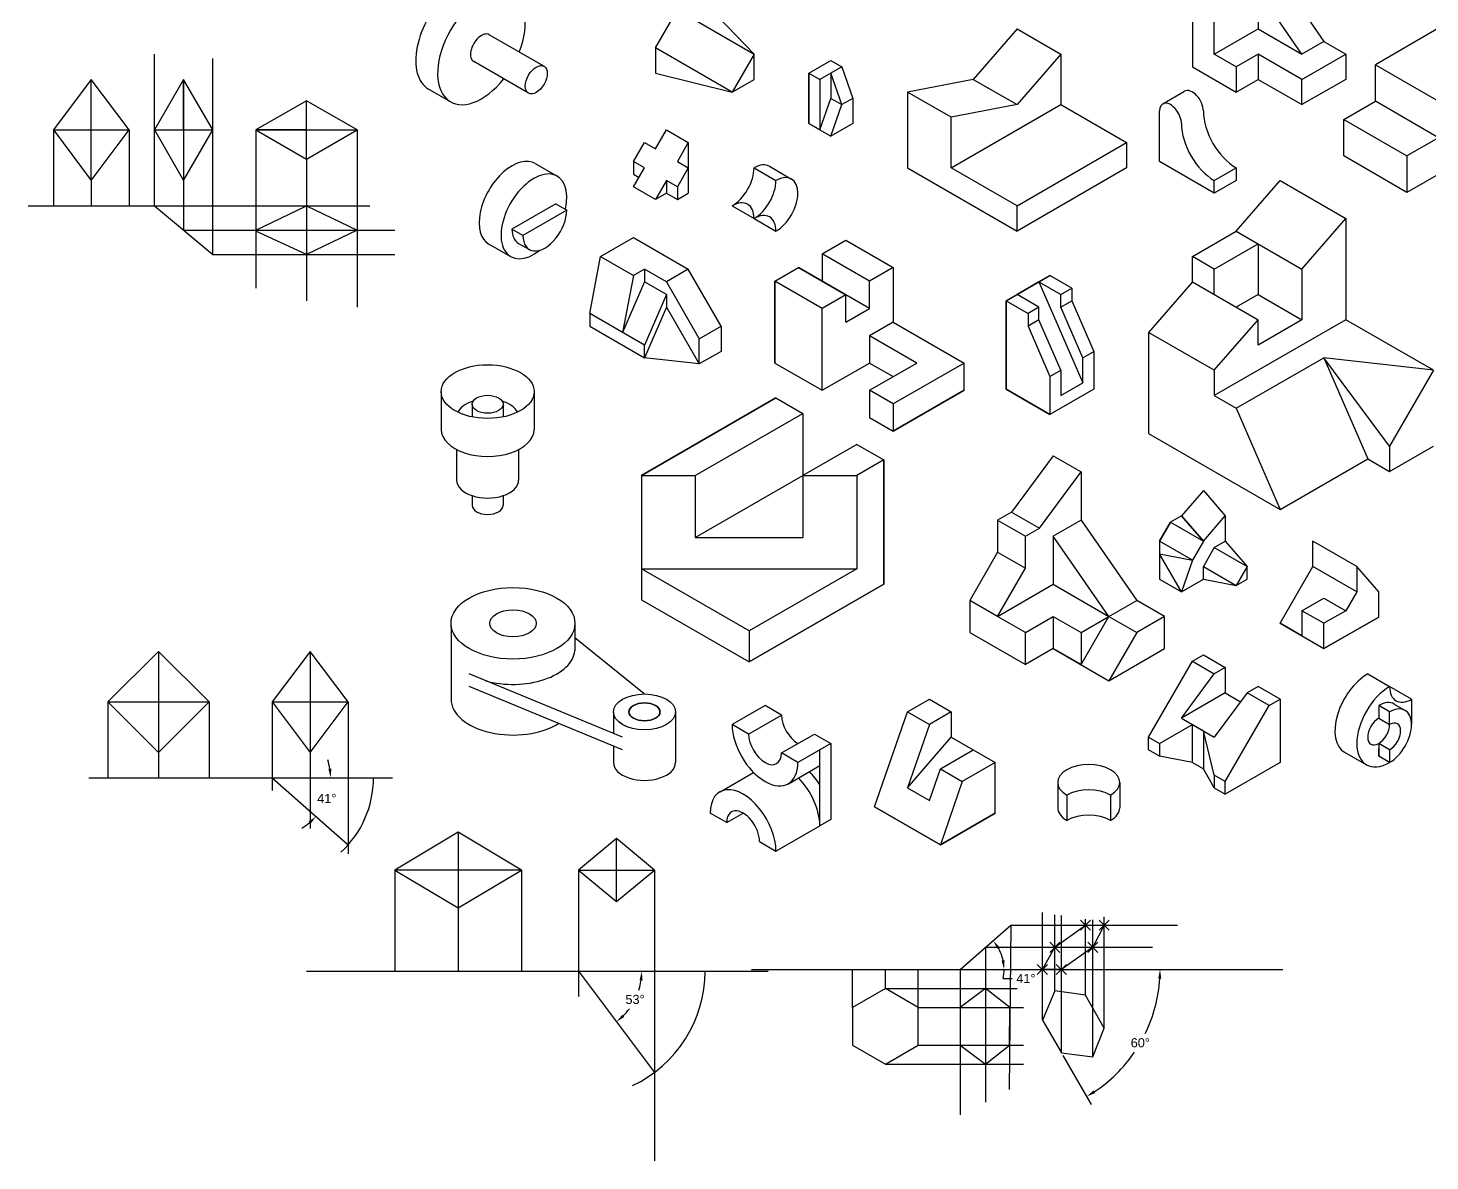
# Model space of a CAD drawing. Header units: millimetres. Extents: x -30 to 12.3, y -3.6 to 33.2.
# Drawn here: x -29.5 to -1.8, y -3.62 to 18.76 of the extents above; entities that cross this region are included whole.
import ezdxf

# ---------------------------------------------------------------- set-up
doc = ezdxf.new("R2010")
doc.units = ezdxf.units.MM
doc.header["$PDMODE"] = 3
doc.header["$PDSIZE"] = 0.1
doc.styles.get("Standard").update_dxf_attribs({"font": 'arial.ttf'})
doc.dimstyles.get("Standard").update_dxf_attribs({"dimtxt": 0.18, "dimasz": 0.18, "dimexe": 0.18, "dimexo": 0.0625, "dimgap": 0.09, "dimtad": 0, "dimtih": 1, "dimtoh": 1, "dimdec": 4, "dimzin": 0, "dimdsep": 46, "dimtxsty": 'Standard', "dimcen": 0.09, "dimadec": 0, "dimazin": 0, "dimtfac": 1, "dimtdec": 4, "dimtofl": 0, "dimtmove": 0, "dimatfit": 3, "dimfxl": 1, "dimtolj": 1, "dimtzin": 0, "dimarcsym": 0})

# ---------------------------------------------------------------- blocks, each defined once
blk = doc.blocks.new('*D3')
at = {"color": 0, "lineweight": -2, "transparency": 16777216}
for start, end in [(342.4437, 351.7423), (315.1276, 323.6451)]:
    blk.add_arc((-18.625, 0.125), 1.25, start, end, dxfattribs=at)
at = {"color": 0, "transparency": 16777216}
for points in [[(-17.418, -0.052), (-17.358, -0.057), (-17.375, 0.125)], [(-17.719, -0.78), (-17.759, -0.734), (-17.875, -0.875)]]:
    blk.add_solid(points, dxfattribs=at)
at = {"layer": 'Defpoints', "color": 0, "transparency": 16777216}
for p in [(-24, 0.125), (-18.625, 0.125), (-14.875, 0.125), (-17.606, -0.599), (-17.125, -1.875)]:
    blk.add_point(p, dxfattribs=at)
at = {"color": 0, "transparency": 16777216, "insert": (-17.507, -0.434), "char_height": 0.18, "attachment_point": 5}
blk.add_mtext('\\A1;53°', dxfattribs=at)
blk = doc.blocks.new('*D4')
at = {"color": 0, "lineweight": -2, "transparency": 16777216}
blk.add_line((-9.053, -1.543), (-8.496, -2.508), dxfattribs=at)
for start, end in [(334.0674, 356.4454), (303.5546, 325.7582)]:
    blk.add_arc((-10.037, 0.16), 2.902, start, end, dxfattribs=at)
at = {"color": 0, "transparency": 16777216}
for points in [[(-7.171, -0.019), (-7.111, -0.02), (-7.135, 0.16)], [(-8.417, -2.283), (-8.449, -2.232), (-8.586, -2.353)]]:
    blk.add_solid(points, dxfattribs=at)
at = {"layer": 'Defpoints', "color": 0, "transparency": 16777216}
for p in [(-15.209, 0.16), (-4.709, 0.16), (-9.459, -0.84), (-9.084, -1.489), (-7.814, -1.705)]:
    blk.add_point(p, dxfattribs=at)
at = {"color": 0, "transparency": 16777216, "insert": (-7.524, -1.29), "char_height": 0.18, "attachment_point": 5}
blk.add_mtext('\\A1;60°', dxfattribs=at)
blk = doc.blocks.new('*D5')
at = {"color": 0, "lineweight": -2, "transparency": 16777216}
blk.add_line((-10.236, -0.019), (-10.056, -0.019), dxfattribs=at)
for start, end in [(11.9096, 29.2763), (348.0904, 0)]:
    blk.add_arc((-11.084, 0.16), 0.868, start, end, dxfattribs=at)
at = {"color": 0, "transparency": 16777216}
for points in [[(-10.352, 0.567), (-10.303, 0.602), (-10.432, 0.732)], [(-10.206, 0.343), (-10.265, 0.336), (-10.217, 0.16)]]:
    blk.add_solid(points, dxfattribs=at)
at = {"layer": 'Defpoints', "color": 0, "transparency": 16777216}
for p in [(-10.084, 1.035), (-10.315, 0.56), (-15.209, 0.16), (-11.084, 0.16), (-4.709, 0.16)]:
    blk.add_point(p, dxfattribs=at)
at = {"color": 0, "transparency": 16777216, "insert": (-9.785, -0.019), "char_height": 0.18, "attachment_point": 5}
blk.add_mtext('\\A1;41°', dxfattribs=at)
blk = doc.blocks.new('*D6')
at = {"color": 0, "lineweight": -2, "transparency": 16777216}
for p, q in [((-24.701, 22.573), (-22.847, 23.599)), ((-24.444, 21.574), (-22.324, 21.574)), ((10.562, 8.499), (11.079, 8.49)), ((10.896, 8.313), (10.882, 7.501)), ((10.861, 6.325), (10.875, 7.137)), ((10.521, 6.151), (11.038, 6.142))]:
    blk.add_line(p, q, dxfattribs=at)
for centre, radius, start, end in [((-26.506, 21.574), 4.002, 17.185, 26.3775), ((-26.506, 21.574), 4.002, 2.5775, 11.8027), ((-24.675, 3.946), 1.152, 8.9581, 17.9163), ((-24.675, 3.946), 1.152, 300.6741, 309.6322)]:
    blk.add_arc(centre, radius, start, end, dxfattribs=at)
at = {"color": 0, "transparency": 16777216}
for points in [[(-22.948, 23.338), (-22.894, 23.366), (-23.005, 23.511)], [(-22.478, 21.755), (-22.538, 21.754), (-22.504, 21.574)], [(10.866, 8.314), (10.926, 8.312), (10.899, 8.493)], [(10.831, 6.326), (10.891, 6.325), (10.858, 6.145)], [(-23.506, 4.128), (-23.566, 4.124), (-23.522, 3.946)], [(-23.96, 3.08), (-23.919, 3.037), (-23.81, 3.184)]]:
    blk.add_solid(points, dxfattribs=at)
at = {"layer": 'Defpoints', "color": 0, "transparency": 16777216}
for p in [(-24.756, 22.542), (-22.561, 22.245), (-26.506, 21.574), (-26.506, 21.574), (-24.506, 21.574), (10.5, 8.5), (10.459, 6.152), (10.858, 6.145), (-24.675, 3.946), (-24.675, 3.946), (-22.675, 3.946), (-23.653, 3.412), (-23.175, 2.624)]:
    blk.add_point(p, dxfattribs=at)
at = {"color": 0, "transparency": 16777216, "char_height": 0.18, "attachment_point": 5}
for s, insert in [('\\A1;29°', (-22.632, 22.575)), ('\\A1;2.3480', (10.878, 7.319)), ('\\A1;41°', (-23.597, 3.539))]:
    blk.add_mtext(s, dxfattribs=dict(at, insert=insert))

msp = doc.modelspace()

# ---------------------------------------------------------------- linework, layer by layer
for p, q in [((-4.76314, 19.75), (-3.89711, 18.5)), ((-6.49519, 19.5), (-6.49519, 18.5)), ((-4.33013, 18.25), (-5.19615, 19.5)), ((-5.19615, 19.5), (-5.19615, 18.75)), ((-17.104, 18.375), (-16.67099, 19.125)), ((-16.67099, 19.125), (-15.15544, 18.25)), ((-15.15544, 18.25), (-16.23798, 19.375)), ((-6.06218, 18.25), (-6.06218, 19.25)), ((-19.30692, 18.00816), (-20.3885, 18.63262)), ((-9.95929, 18.75), (-10.82532, 17.75)), ((-9.95929, 18.75), (-9.09327, 18.25)), ((-6.06218, 18.25), (-5.19615, 18.75)), ((-5.19615, 18.75), (-4.33013, 18.25)), ((-1.6316, 18.76008), (-2.88005, 18.03928)), ((-15.58846, 17.5), (-17.104, 18.375)), ((-17.104, 18.375), (-17.104, 17.875)), ((-6.49519, 18.5), (-6.49519, 18)), ((-3.89711, 18.5), (-4.33013, 18.25)), ((-3.89711, 18.5), (-3.4641, 18.25)), ((-19.61223, 17.47733), (-20.69468, 18.10229)), ((-15.15544, 18.25), (-15.58846, 17.5)), ((-15.15544, 17.75), (-15.15544, 18.25)), ((-14.07291, 17.875), (-13.6399, 18.125)), ((-13.6399, 18.125), (-13.42339, 18)), ((-9.09327, 18.25), (-9.95929, 17.25)), ((-9.09327, 18.25), (-9.09327, 17.25)), ((-5.62917, 18), (-6.06218, 18.25)), ((-5.19615, 18.25), (-5.62917, 18)), ((-4.33013, 17.75), (-5.19615, 18.25)), ((-5.19615, 18.25), (-5.19615, 17.75)), ((-4.33013, 17.75), (-3.4641, 18.25)), ((-3.4641, 18.25), (-3.4641, 17.75)), ((-3.4641, 18.25), (-3.4641, 18.25)), ((-3.4641, 18.25), (-3.4641, 18.25)), ((-2.88005, 17.31849), (-2.88005, 18.03928)), ((-2.88005, 18.03928), (-1.6316, 17.31849)), ((-28.25, 17.75), (-29, 16.75)), ((-28.25, 15.75), (-28.25, 17.75)), ((-27.5, 16.75), (-28.25, 17.75)), ((-26.42547, 17.75), (-27, 16.75)), ((-26.42547, 16.75), (-26.42547, 17.75)), ((-26.42547, 17.75), (-26.42547, 15.75)), ((-25.85093, 16.75), (-26.42547, 17.75)), ((-17.104, 17.875), (-15.58846, 17.5)), ((-15.58846, 17.5), (-15.15544, 17.75)), ((-14.07291, 17.875), (-13.85641, 17.75)), ((-14.07291, 16.875), (-14.07291, 17.875)), ((-13.42339, 18), (-13.85641, 17.75)), ((-13.85641, 17.75), (-13.85641, 16.75)), ((-13.42339, 17.25), (-13.6399, 17.875)), ((-13.6399, 17.875), (-13.6399, 17.375)), ((-13.42339, 18), (-13.20689, 17.375)), ((-10.82532, 17.75), (-12.12436, 17.5)), ((-10.82532, 17.75), (-9.95929, 17.25)), ((-6.49519, 18), (-5.62917, 17.5)), ((-5.62917, 18), (-5.62917, 17.5)), ((-5.62917, 17.5), (-5.19615, 17.75)), ((-5.19615, 17.75), (-4.33013, 17.25)), ((-4.33013, 17.25), (-4.33013, 17.75)), ((-3.4641, 17.75), (-4.33013, 17.25)), ((-21.15292, 17.30619), (-21.58698, 17.55679)), ((-11.25833, 17), (-12.12436, 17.5)), ((-12.12436, 17.5), (-12.12436, 16)), ((-7.08077, 17.26547), (-6.64828, 17.51516)), ((-13.85641, 16.75), (-13.6399, 17.375)), ((-13.6399, 17.375), (-13.42339, 17.25)), ((-13.6399, 16.625), (-13.42339, 17.25)), ((-13.20689, 17.375), (-13.42339, 17.25)), ((-13.20689, 17.375), (-13.20689, 16.875)), ((-9.95929, 17.25), (-11.25833, 17)), ((-11.25833, 16), (-9.09327, 17.25)), ((-9.09327, 17.25), (-7.79423, 16.5)), ((-3.50428, 16.95809), (-2.88005, 17.31849)), ((-1.6316, 16.59769), (-2.88005, 17.31849)), ((-11.25833, 16), (-11.25833, 17)), ((-7.14471, 16.125), (-7.14471, 17.125)), ((-3.50428, 16.23729), (-3.50428, 16.95809)), ((-3.50428, 16.95809), (-2.25583, 16.23729)), ((-29, 16.75), (-27.5, 16.75)), ((-29, 16.75), (-28.25, 15.75)), ((-28.25, 15.75), (-27.5, 16.75)), ((-27, 16.75), (-25.85093, 16.75)), ((-27, 16.75), (-26.42547, 15.75)), ((-26.42547, 15.75), (-25.85093, 16.75)), ((-17.104, 16.375), (-16.8875, 16.75)), ((-16.8875, 16.75), (-16.45448, 16.5)), ((-13.85641, 16.75), (-14.07291, 16.875)), ((-13.85641, 16.75), (-13.6399, 16.625)), ((-13.20689, 16.875), (-13.6399, 16.625)), ((-17.53701, 16.125), (-17.32051, 16.5)), ((-17.32051, 16.5), (-17.104, 16.375)), ((-16.45448, 16.5), (-16.67099, 16.125)), ((-16.45448, 16.5), (-16.45448, 15.5)), ((-9.95929, 15.25), (-7.79423, 16.5)), ((-7.79423, 16.5), (-7.79423, 16)), ((-1.6316, 16.59769), (-2.25583, 16.23729)), ((-19.48146, 16.08845), (-19.04669, 15.83744)), ((-17.32051, 16), (-17.53701, 16.125)), ((-17.53701, 16.125), (-17.53701, 15.875)), ((-16.67099, 16.125), (-16.45448, 16)), ((-6.06218, 15.5), (-7.14471, 16.125)), ((-2.25583, 15.5165), (-3.50428, 16.23729)), ((-2.25583, 16.23729), (-2.25583, 15.5165)), ((-1.00737, 16.23729), (-2.25583, 15.5165)), ((-17.53701, 15.625), (-17.32051, 16)), ((-17.53701, 15.875), (-17.42876, 15.8125)), ((-16.45448, 16), (-16.67099, 15.625)), ((-15.15544, 16), (-14.72243, 15.75)), ((-14.85196, 16.03186), (-14.41625, 15.78033)), ((-12.12436, 16), (-9.95929, 14.75)), ((-9.95929, 15.25), (-11.25833, 16)), ((-7.79423, 16), (-9.95929, 14.75)), ((-6.06218, 15.75), (-5.62917, 16)), ((-5.62917, 16), (-5.62917, 15.75)), ((-17.104, 15.375), (-17.53701, 15.625)), ((-16.8875, 15.75), (-17.104, 15.375)), ((-16.67099, 15.625), (-16.8875, 15.75)), ((-16.8875, 15.75), (-16.8875, 15.5)), ((-16.67099, 15.625), (-16.67099, 15.375)), ((-6.06218, 15.5), (-6.06218, 15.75)), ((-5.62917, 15.75), (-6.06218, 15.5)), ((-5.62917, 14.75), (-4.76314, 15.75)), ((-4.76314, 15.75), (-3.4641, 15)), ((-29.5, 15.25), (-22.75, 15.25)), ((-29, 15.25), (-27.5, 15.25)), ((-27, 15.25), (-25.85093, 14.28582)), ((-19.07295, 15.29194), (-19.93897, 14.79194)), ((-19.07295, 15.29194), (-18.85644, 15.16694)), ((-16.8875, 15.5), (-17.104, 15.375)), ((-16.8875, 15.5), (-16.67099, 15.375)), ((-16.67099, 15.375), (-16.45448, 15.5)), ((-15.58846, 15.25), (-15.15544, 15)), ((-9.95929, 14.75), (-9.95929, 15.25)), ((-18.85644, 15.16694), (-19.72247, 14.66694)), ((-15.15544, 15), (-14.72243, 14.75)), ((-4.33013, 14), (-3.4641, 15)), ((-3.4641, 15), (-3.4641, 13)), ((-19.72247, 14.66694), (-19.93897, 14.79194)), ((-6.49519, 14.25), (-5.62917, 14.75)), ((-5.62917, 14.75), (-4.33013, 14)), ((-20.40055, 14.49779), (-19.96525, 14.24645)), ((-19.8072, 14.50885), (-19.5957, 14.38665)), ((-18.18653, 14.25), (-17.53701, 14.625)), ((-17.53701, 14.625), (-16.45448, 14)), ((-13.80996, 14.30173), (-13.34294, 14.57137)), ((-13.34294, 14.57137), (-12.40889, 14.0321)), ((-6.06218, 14), (-5.19615, 14.5)), ((-5.19615, 14.5), (-5.19615, 13.5)), ((-18.40304, 13.125), (-18.18653, 14.25)), ((-18.18653, 14.25), (-17.53701, 13.875)), ((-12.87591, 13.76246), (-13.80996, 14.30173)), ((-13.80996, 14.30173), (-13.80996, 13.76246)), ((-6.49519, 13.75), (-6.49519, 14.25)), ((-6.06218, 14), (-6.49519, 14.25)), ((-17.53701, 13.875), (-17.75352, 12.75)), ((-17.32051, 14), (-17.53701, 13.875)), ((-16.8875, 13.75), (-17.32051, 14)), ((-17.32051, 14), (-17.32051, 13.75)), ((-16.45448, 14), (-16.8875, 13.75)), ((-15.80496, 12.875), (-16.45448, 14)), ((-14.74401, 13.76246), (-14.27699, 14.0321)), ((-14.27699, 14.0321), (-13.34294, 13.49282)), ((-12.87591, 13.22318), (-14.27699, 14.0321)), ((-12.40889, 14.0321), (-12.87591, 13.76246)), ((-12.40889, 14.0321), (-12.40889, 12.95355)), ((-9.30977, 13.875), (-9.52628, 13.75)), ((-8.87676, 13.625), (-9.30977, 13.875)), ((-6.06218, 13.5), (-6.06218, 14)), ((-4.33013, 14), (-4.33013, 13)), ((-17.32051, 13.75), (-17.75352, 12.75)), ((-16.8875, 13.5), (-17.32051, 13.75)), ((-16.8875, 13.75), (-16.23798, 12.625)), ((-13.80996, 13.22318), (-14.74401, 13.76246)), ((-14.74401, 13.76246), (-14.74401, 12.14464)), ((-12.87591, 13.22318), (-12.87591, 13.76246)), ((-9.52628, 13.75), (-9.95929, 13.5)), ((-9.52628, 13.75), (-9.09327, 13.5)), ((-9.52628, 13.75), (-8.66025, 11.75)), ((-9.09327, 13.5), (-8.87676, 13.625)), ((-8.87676, 13.625), (-8.87676, 13.375)), ((-6.49519, 13.75), (-7.36122, 12.75)), ((-6.49519, 13.75), (-5.19615, 13)), ((-16.8875, 13.5), (-17.32051, 12.5)), ((-16.8875, 13.5), (-16.8875, 13.25)), ((-13.34294, 13.49282), (-13.80996, 13.22318)), ((-13.34294, 12.95355), (-13.34294, 13.49282)), ((-9.95929, 13.5), (-10.1758, 13.375)), ((-10.1758, 11.625), (-10.1758, 13.375)), ((-10.1758, 13.375), (-9.74279, 13.125)), ((-9.52628, 13.25), (-9.95929, 13.5)), ((-9.09327, 13.25), (-9.09327, 13.5)), ((-9.09327, 13.25), (-8.87676, 13.375)), ((-8.87676, 13.375), (-8.44375, 12.375)), ((-5.19615, 13.5), (-5.62917, 13.25)), ((-5.19615, 13.5), (-4.33013, 13)), ((-17.32051, 12.5), (-18.40304, 13.125)), ((-18.40304, 13.125), (-18.40304, 12.875)), ((-16.8875, 13.25), (-17.32051, 12.25)), ((-16.8875, 13.25), (-16.23798, 12.125)), ((-13.80996, 12.14464), (-13.80996, 13.22318)), ((-13.34294, 12.95355), (-12.87591, 13.22318)), ((-9.52628, 13.25), (-9.74279, 13.125)), ((-9.74279, 13.125), (-9.74279, 12.875)), ((-9.52628, 13), (-9.52628, 13.25)), ((-8.66025, 12.25), (-9.09327, 13.25)), ((-18.40304, 12.875), (-17.32051, 12.25)), ((-16.23798, 12.625), (-15.80496, 12.875)), ((-15.80496, 12.875), (-15.80496, 12.375)), ((-12.40889, 12.95355), (-12.87591, 12.68391)), ((-12.40889, 12.95355), (-11.00781, 12.14464)), ((-9.52628, 13), (-9.74279, 12.875)), ((-9.74279, 12.875), (-9.30977, 11.875)), ((-9.09327, 12), (-9.52628, 13)), ((-7.36122, 12.75), (-7.36122, 10.75)), ((-6.06218, 12), (-7.36122, 12.75)), ((-3.4641, 13), (-6.06218, 11.5)), ((-6.06218, 12), (-5.19615, 13)), ((-4.33013, 13), (-5.19615, 12.5)), ((-5.19615, 12.5), (-5.19615, 13)), ((-1.73205, 12), (-3.4641, 13)), ((-17.32051, 12.25), (-17.32051, 12.5)), ((-16.23798, 12.125), (-16.23798, 12.625)), ((-11.94186, 12.14464), (-12.87591, 12.68391)), ((-12.87591, 12.68391), (-12.87591, 12.14464)), ((-16.23798, 12.125), (-17.32051, 12.25)), ((-15.80496, 12.375), (-16.23798, 12.125)), ((-8.66025, 12.25), (-8.44375, 12.375)), ((-8.66025, 11.75), (-8.66025, 12.25)), ((-8.44375, 12.375), (-8.44375, 11.625)), ((-5.62917, 11.25), (-3.89711, 12.25)), ((-3.89711, 12.25), (-3.03109, 10.25)), ((-2.59808, 10.5), (-3.89711, 12.25)), ((-1.73205, 12), (-3.89711, 12.25)), ((-14.74401, 12.14464), (-13.80996, 11.60536)), ((-13.80996, 11.60536), (-13.80996, 12.14464)), ((-13.80996, 11.60536), (-12.87591, 12.14464)), ((-12.87591, 11.60536), (-11.94186, 12.14464)), ((-12.87591, 12.14464), (-12.40889, 11.875)), ((-11.00781, 12.14464), (-12.40889, 11.33573)), ((-11.00781, 11.60536), (-11.00781, 12.14464)), ((-9.30977, 11.875), (-9.09327, 12)), ((-9.09327, 12), (-9.09327, 11.5)), ((-6.06218, 12), (-6.06218, 11.5)), ((-1.73205, 12), (-2.59808, 10.5)), ((-9.30977, 11.875), (-9.30977, 11.125)), ((-9.09327, 11.5), (-8.66025, 11.75)), ((-21.33838, 11.57826), (-21.33838, 10.82914)), ((-19.50133, 11.573), (-19.50126, 10.82916)), ((-14.72243, 11.45654), (-17.38172, 9.9212)), ((-14.72243, 11.45654), (-14.19057, 11.14947)), ((-12.40889, 11.33573), (-12.87591, 11.60536)), ((-12.87591, 11.60536), (-12.87591, 11.06609)), ((-12.40889, 10.79645), (-11.00781, 11.60536)), ((-9.30977, 11.125), (-10.1758, 11.625)), ((-8.44375, 11.625), (-9.30977, 11.125)), ((-6.06218, 11.5), (-5.62917, 11.25)), ((-20.72601, 11.32914), (-20.72601, 11.07914)), ((-20.11364, 11.32919), (-20.11364, 11.07914)), ((-16.318, 9.9212), (-14.19057, 11.14947)), ((-14.19057, 11.14947), (-14.19057, 8.69293)), ((-12.40889, 11.33573), (-12.40889, 10.79645)), ((-5.62917, 11.25), (-4.76314, 9.25)), ((-12.87591, 11.06609), (-12.40889, 10.79645)), ((-13.12686, 10.53534), (-14.19057, 9.9212)), ((-13.12686, 10.53534), (-12.595, 10.22827)), ((-7.36122, 10.75), (-4.76314, 9.25)), ((-21.0322, 10.43385), (-21.0322, 9.82914)), ((-19.80745, 10.43385), (-19.80745, 9.82914)), ((-9.24426, 10.31089), (-10.06898, 9.19986)), ((-9.24426, 10.31089), (-8.69445, 9.99345)), ((-4.76314, 9.25), (-3.03109, 10.25)), ((-3.03109, 10.25), (-2.59808, 10)), ((-2.59808, 10), (-1.73205, 10.5)), ((-2.59808, 10.5), (-2.59808, 10)), ((-12.595, 10.22827), (-13.12686, 9.9212)), ((-12.595, 7.77173), (-12.595, 10.22827)), ((-9.51917, 8.88243), (-8.69445, 9.99345)), ((-8.69445, 9.99345), (-8.69445, 9.04115)), ((-17.38172, 9.9212), (-16.318, 9.9212)), ((-17.38172, 9.9212), (-17.38172, 8.0788)), ((-16.318, 9.9212), (-16.318, 8.69293)), ((-16.318, 8.69293), (-14.19057, 9.9212)), ((-14.19057, 9.9212), (-13.12686, 9.9212)), ((-14.19057, 9.9212), (-14.19057, 8.69293)), ((-13.12686, 9.9212), (-13.12686, 8.0788)), ((-20.72601, 9.52295), (-20.72601, 9.32914)), ((-20.11364, 9.52295), (-20.11364, 9.32914)), ((-6.27868, 9.625), (-6.7117, 9.125)), ((-6.27868, 9.625), (-5.84567, 9.125)), ((-10.06898, 9.19986), (-10.34389, 9.04115)), ((-10.06898, 9.19986), (-9.51917, 8.88243)), ((-10.34389, 9.04115), (-9.79408, 8.72371)), ((-10.34389, 9.04115), (-10.34389, 8.40627)), ((-9.79408, 8.72371), (-9.51917, 8.88243)), ((-8.69445, 9.04115), (-9.24426, 8.72371)), ((-8.69445, 9.04115), (-7.59482, 7.45397)), ((-7.14471, 8.625), (-6.9282, 9)), ((-6.9282, 9), (-7.14471, 8.625)), ((-6.7117, 9.125), (-6.9282, 9)), ((-6.9282, 9), (-6.27868, 8.625)), ((-6.7117, 9.125), (-6.27868, 8.625)), ((-6.27868, 8.625), (-6.7117, 9.125)), ((-6.27868, 8.625), (-6.7117, 9.125)), ((-6.27868, 8.625), (-5.84567, 9.125)), ((-5.84567, 9.125), (-5.84567, 8.625)), ((-16.318, 8.69293), (-14.19057, 8.69293)), ((-9.79408, 8.08884), (-9.79408, 8.72371)), ((-8.14463, 7.13653), (-9.24426, 8.72371)), ((-9.24426, 8.72371), (-9.24426, 7.7714)), ((-6.49519, 8.25), (-7.14471, 8.625)), ((-7.14471, 8.625), (-7.14471, 8.375)), ((-6.27868, 8.625), (-6.49519, 8.25)), ((-6.06218, 8.5), (-5.84567, 8.625)), ((-5.84567, 8.625), (-5.41266, 8.125)), ((-3.2476, 8.125), (-4.11362, 8.625)), ((-4.11362, 8.125), (-4.11362, 8.625)), ((-10.34389, 8.40627), (-10.89371, 7.45397)), ((-10.34389, 8.40627), (-9.79408, 8.08884)), ((-7.14471, 8.375), (-7.14471, 7.875)), ((-6.7117, 7.625), (-7.14471, 8.375)), ((-7.14471, 8.375), (-6.49519, 8.25)), ((-6.06218, 8.5), (-6.27868, 8.125)), ((-6.06218, 8.5), (-5.41266, 8.125)), ((-15.25429, 6.85053), (-17.38172, 8.0788)), ((-17.38172, 8.0788), (-17.38172, 7.46466)), ((-17.38172, 8.0788), (-13.12686, 8.0788)), ((-13.12686, 8.0788), (-15.25429, 6.85053)), ((-10.34389, 7.13653), (-9.79408, 8.08884)), ((-6.49519, 8.25), (-6.7117, 7.625)), ((-6.27868, 8.125), (-5.62917, 7.75)), ((-6.27868, 7.875), (-6.27868, 8.125)), ((-5.41266, 8.125), (-5.62917, 7.75)), ((-5.41266, 7.875), (-5.41266, 8.125)), ((-4.76314, 7), (-4.11362, 8.125)), ((-3.2476, 7.625), (-4.11362, 8.125)), ((-2.81458, 7.625), (-3.2476, 8.125)), ((-3.2476, 8.125), (-3.2476, 7.625)), ((-15.25429, 6.23639), (-12.595, 7.77173)), ((-10.34389, 7.13653), (-9.24426, 7.7714)), ((-9.24426, 7.7714), (-8.14463, 7.13653)), ((-7.14471, 7.875), (-6.7117, 7.625)), ((-6.7117, 7.625), (-6.27868, 7.875)), ((-6.27868, 7.875), (-5.62917, 7.75)), ((-5.62917, 7.75), (-5.41266, 7.875)), ((-4.33013, 7.25), (-3.89711, 7.5)), ((-3.89711, 7.5), (-3.4641, 7.25)), ((-3.2476, 7.625), (-3.4641, 7.25)), ((-2.81458, 7.125), (-2.81458, 7.625)), ((-17.38172, 7.46466), (-15.25429, 6.23639)), ((-10.89371, 7.45397), (-10.89371, 6.8191)), ((-10.34389, 7.13653), (-10.89371, 7.45397)), ((-8.14463, 7.13653), (-7.59482, 7.45397)), ((-7.045, 7.13653), (-7.59482, 7.45397)), ((-3.89711, 7), (-4.33013, 7.25)), ((-4.33013, 7.25), (-4.33013, 6.75)), ((-3.4641, 7.25), (-3.89711, 7)), ((-21.14025, 6.94989), (-21.14333, 5.50087)), ((-18.69384, 6.99846), (-18.69587, 6.45926)), ((-9.79408, 6.8191), (-10.34389, 7.13653)), ((-9.79408, 6.8191), (-9.24426, 7.13653)), ((-9.24426, 7.13653), (-8.69445, 6.8191)), ((-9.24426, 7.13653), (-9.24426, 6.50166)), ((-8.69445, 6.18423), (-8.14463, 7.13653)), ((-8.69445, 6.8191), (-8.14463, 7.13653)), ((-8.14463, 7.13653), (-7.59482, 6.8191)), ((-7.045, 7.13653), (-7.59482, 6.8191)), ((-7.045, 6.50166), (-7.045, 7.13653)), ((-4.33013, 6.75), (-4.76314, 7)), ((-3.89711, 6.5), (-2.81458, 7.125)), ((-3.89711, 6.5), (-3.89711, 7)), ((-17.32489, 5.60354), (-18.69641, 6.71213)), ((-15.25429, 6.85053), (-15.25429, 6.23639)), ((-10.89371, 6.8191), (-9.79408, 6.18423)), ((-9.79408, 6.18423), (-9.79408, 6.8191)), ((-8.69445, 6.8191), (-8.69445, 6.18423)), ((-7.59482, 6.8191), (-8.14463, 5.86679)), ((-4.33013, 6.75), (-3.89711, 6.5)), ((-27.92466, 5.44644), (-26.92466, 6.44644)), ((-26.92466, 6.44644), (-26.92466, 4.44644)), ((-26.92466, 6.44644), (-25.92466, 5.44644)), ((-23.92466, 6.44644), (-24.67466, 5.44644)), ((-23.92466, 6.44644), (-23.92466, 4.44644)), ((-23.17466, 5.44644), (-23.92466, 6.44644)), ((-9.24426, 6.50166), (-9.79408, 6.18423)), ((-9.24426, 6.50166), (-8.14463, 5.86679)), ((-8.69445, 6.18423), (-9.24426, 6.50166)), ((-8.14463, 5.86679), (-7.045, 6.50166)), ((-6.49519, 6.25), (-6.27868, 6.375)), ((-6.27868, 6.375), (-5.84567, 6.125)), ((-7.36122, 4.75), (-6.49519, 6.25)), ((-6.49519, 6.25), (-6.06218, 6)), ((-5.84567, 6.125), (-6.06218, 6)), ((-5.84567, 6.125), (-5.84567, 5.625)), ((-17.75352, 4.75), (-20.78461, 6)), ((-6.7117, 5.125), (-6.06218, 6)), ((-3.03109, 6), (-2.59808, 5.75)), ((-17.75352, 4.5), (-20.78461, 5.75)), ((-5.84567, 5.625), (-6.7117, 5.125)), ((-5.41266, 5.625), (-6.06218, 4.75)), ((-5.84567, 5.625), (-5.54256, 5.45)), ((-5.19615, 5.75), (-5.41266, 5.625)), ((-4.97965, 5.375), (-5.41266, 5.625)), ((-4.76314, 5.5), (-5.19615, 5.75)), ((-2.16506, 5.5), (-2.59808, 5.75)), ((-27.92466, 5.44644), (-25.92466, 5.44644)), ((-26.92466, 4.44644), (-27.92466, 5.44644)), ((-25.92466, 5.44644), (-26.92466, 4.44644)), ((-24.67466, 5.44644), (-23.17466, 5.44644)), ((-24.67466, 5.44644), (-23.92466, 4.44644)), ((-23.92466, 4.44644), (-23.17466, 5.44644)), ((-12.12436, 5.25), (-11.69134, 5.5)), ((-11.69134, 5.5), (-11.25833, 5.25)), ((-5.84567, 3.875), (-4.97965, 5.375)), ((-4.97965, 5.375), (-4.76314, 5.5)), ((-4.76314, 5.5), (-4.76314, 4.25)), ((-2.59808, 5.25), (-2.81458, 5.375)), ((-2.81458, 5.375), (-2.81458, 5.125)), ((-2.50618, 5.40403), (-2.2919, 5.28034)), ((-2.16506, 5.5), (-2.16506, 5)), ((-17.93288, 5.24852), (-17.93288, 4.82397)), ((-17.62669, 5.25069), (-17.62669, 5.24931)), ((-17.01432, 5.25069), (-17.01432, 5.24931)), ((-16.70814, 5.24852), (-16.70814, 4.25)), ((-15.2637, 4.8125), (-15.58846, 5)), ((-12.77387, 3.375), (-12.12436, 5.25)), ((-12.12436, 5.25), (-11.69134, 5)), ((-11.69134, 5), (-12.12436, 3.75)), ((-11.25833, 5.25), (-11.69134, 5)), ((-11.25833, 5.25), (-11.25833, 4.75)), ((-7.14471, 4.625), (-6.49519, 5)), ((-6.7117, 5.125), (-6.06218, 4.75)), ((-6.49519, 4.25), (-6.49519, 5)), ((-6.49519, 5), (-6.27868, 4.875)), ((-2.81458, 5.125), (-2.59808, 5)), ((-2.59808, 5), (-2.59808, 5.25)), ((-2.44472, 5.01501), (-2.44525, 5.01532)), ((-12.12436, 3.75), (-11.25833, 4.75)), ((-11.25833, 4.75), (-10.82532, 4.5)), ((-7.36122, 4.5), (-7.36122, 4.75)), ((-7.36122, 4.75), (-7.14471, 4.625)), ((-6.06218, 4), (-6.27868, 4.875)), ((-6.27868, 4.875), (-6.27868, 4.125)), ((-17.93288, 4.57397), (-17.93288, 4.25)), ((-14.28942, 4.25), (-14.61418, 4.4375)), ((-13.85641, 3), (-13.85641, 4.5)), ((-13.6399, 4.625), (-13.6399, 3.125)), ((-11.47484, 4.125), (-10.82532, 4.5)), ((-10.82532, 4.5), (-10.3923, 4.25)), ((-7.14471, 4.375), (-7.36122, 4.5)), ((-7.14471, 4.625), (-7.14471, 4.375)), ((-3.49, 4.45429), (-3.05736, 4.2045)), ((-2.59808, 4.5), (-2.81458, 4.625)), ((-2.81458, 4.625), (-2.81458, 4.375)), ((-2.81458, 4.375), (-2.81458, 4.52145)), ((-2.59808, 4.5), (-2.59808, 4.25)), ((-14.96521, 4.17049), (-14.9652, 4.1705)), ((-14.47845, 3.83021), (-13.85641, 4.18934)), ((-10.3923, 4.25), (-11.04182, 3.875)), ((-10.3923, 3.25), (-10.3923, 4.25)), ((-6.49519, 4.25), (-7.14471, 4.375)), ((-6.49519, 4.25), (-6.27868, 4.125)), ((-4.76314, 4.25), (-4.97965, 4.125)), ((-2.59808, 4.25), (-2.81458, 4.375)), ((-28.29966, 3.94644), (-22.29966, 3.94644)), ((-24.67466, 3.94644), (-22.67466, 3.94644)), ((-24.67466, 3.94644), (-23.17466, 2.62356)), ((-15.82862, 3.67198), (-15.16672, 4.05414)), ((-11.69134, 3.5), (-11.47484, 4.125)), ((-11.47484, 4.125), (-11.04182, 3.875)), ((-6.06218, 3.75), (-6.27868, 4.125)), ((-5.84567, 3.875), (-6.06218, 4)), ((-6.06218, 4), (-6.06218, 3.75)), ((-4.97965, 4.125), (-5.84567, 3.625)), ((-12.12436, 3.75), (-11.69134, 3.5)), ((-11.04182, 3.875), (-11.47484, 2.625)), ((-9.15681, 3.85255), (-9.15682, 3.35476)), ((-8.97746, 3.60476), (-8.97746, 3.10476)), ((-8.11144, 3.60476), (-8.11144, 3.10476)), ((-7.93208, 3.8555), (-7.93208, 3.35476)), ((-6.06218, 3.75), (-5.84567, 3.625)), ((-5.84567, 3.625), (-5.84567, 3.875)), ((-12.77387, 3.375), (-11.47484, 2.625)), ((-15.69671, 3.0625), (-16.02147, 3.25)), ((-15.69671, 3.0625), (-15.37195, 3.25)), ((-13.6399, 3.125), (-13.85641, 3)), ((-11.47484, 2.625), (-10.3923, 3.25)), ((-21, 2.875), (-22.25, 2.125)), ((-21, 2.875), (-21, 1.375)), ((-19.75, 2.125), (-21, 2.875)), ((-14.72243, 2.5), (-13.85641, 3)), ((-17.875, 2.75), (-18.625, 2.125)), ((-17.875, 1.5), (-17.875, 2.75)), ((-17.125, 2.125), (-17.875, 2.75)), ((-15.04719, 2.6875), (-14.72243, 2.5)), ((-19.75, 2.125), (-22.25, 2.125)), ((-22.25, 2.125), (-21, 1.375)), ((-21, 1.375), (-19.75, 2.125)), ((-18.625, 2.125), (-17.375, 2.125)), ((-18.625, 2.125), (-17.875, 1.5)), ((-17.875, 1.5), (-17.125, 2.125)), ((-17.375, 2.125), (-17.125, 2.125)), ((-11.0845, 0.16046), (-10.0845, 1.03546)), ((-8.4595, 1.03546), (-8.23708, 1.03546)), ((-24, 0.125), (-14.875, 0.125)), ((-18.625, 0.125), (-17.125, -1.875)), ((-15.2095, 0.16046), (-4.7095, 0.16046))]:
    msp.add_line(p, q)
at = {"color": 4}
for p, q in [((-27, 15.25), (-27, 18.25)), ((-25.85093, 14.28582), (-25.85093, 18.16497)), ((-29, 16.75), (-29, 15.25)), ((-27.5, 16.75), (-27.5, 15.25)), ((-25, 16.75), (-25, 13.625)), ((-23, 16.75), (-23, 13.25)), ((-24, 16.17547), (-24, 13.375)), ((-28.25, 15.75), (-28.25, 15.25)), ((-26.42547, 15.75), (-26.42547, 14.76791)), ((-26.42547, 14.76791), (-22.25, 14.76791)), ((-25.85093, 14.28582), (-22.25, 14.28582)), ((-27.92466, 5.44644), (-27.92466, 3.94644)), ((-25.92466, 5.44644), (-25.92466, 3.94644)), ((-24.67466, 5.44644), (-24.67466, 3.69644)), ((-23.17466, 5.44644), (-23.17466, 2.44644)), ((-26.92466, 4.44644), (-26.92466, 3.94644)), ((-23.92466, 4.44644), (-23.92466, 2.94644)), ((-22.25, 2.125), (-22.25, 0.125)), ((-19.75, 2.125), (-19.75, 0.125)), ((-18.625, 2.125), (-18.625, -0.375)), ((-17.125, 2.125), (-17.125, -3.625)), ((-21, 1.375), (-21, 0.125)), ((-9.4595, -0.83954), (-9.4595, 1.28546)), ((-9.21399, -0.26478), (-9.21399, 1.23995)), ((-9.0845, -1.48906), (-9.0845, 1.2271)), ((-8.6062, -0.34689), (-8.6062, 1.15096)), ((-8.46399, -1.56382), (-8.46399, 1.1424)), ((-8.23708, -0.9998), (-8.23708, 1.20232)), ((-10.0845, 1.03546), (-10.1139, -2.21454)), ((-10.0845, 1.03546), (-6.78872, 1.03546)), ((-10.5845, 0.59796), (-10.5845, -2.46454)), ((-10.5845, 0.59796), (-7.28116, 0.59796)), ((-13.2095, -0.58954), (-13.2095, 0.16046)), ((-12.55998, -0.21454), (-12.55998, 0.16046)), ((-11.91046, -0.58954), (-11.91046, 0.16046)), ((-11.0845, 0.16046), (-11.0845, -2.71454)), ((-12.55998, -0.21454), (-9.9595, -0.21454)), ((-11.91046, -0.58954), (-9.8345, -0.58954)), ((-11.91046, -1.33954), (-9.8345, -1.33954)), ((-12.55998, -1.71454), (-9.8345, -1.71454))]:
    msp.add_line(p, q, dxfattribs=at)
at = {"color": 1}
for p, q in [((-14.07291, 17.875), (-13.6399, 18.125)), ((-14.07291, 17.875), (-14.07291, 16.875)), ((-12.12436, 17.5), (-12.12436, 16)), ((-14.07291, 16.875), (-13.6399, 16.625)), ((-13.20689, 16.875), (-13.6399, 16.625)), ((-12.12436, 16), (-9.95929, 14.75)), ((-7.79423, 16), (-9.95929, 14.75)), ((-10.1758, 13.375), (-9.30977, 13.875)), ((-14.74401, 12.14464), (-14.74401, 13.76246)), ((-10.1758, 13.375), (-10.1758, 11.625)), ((-17.38172, 9.9212), (-14.72243, 11.45654)), ((-11.00781, 11.60536), (-12.40889, 10.79645)), ((-10.1758, 11.625), (-9.30977, 11.125)), ((-8.44375, 11.625), (-9.30977, 11.125)), ((-12.595, 10.22827), (-12.595, 7.77173)), ((-17.38172, 9.9212), (-17.38172, 7.46466)), ((-12.595, 7.77173), (-15.25429, 6.23639)), ((-17.38172, 7.46466), (-15.25429, 6.23639)), ((-4.76314, 7), (-3.89711, 6.5)), ((-2.81458, 7.125), (-3.89711, 6.5)), ((-4.97965, 4.125), (-5.84567, 3.625)), ((-11.47484, 2.625), (-12.77387, 3.375)), ((-10.3923, 3.25), (-11.47484, 2.625))]:
    msp.add_line(p, q, dxfattribs=at)
at = {"color": 6}
for p, q in [((-24, 17.32453), (-25, 16.75)), ((-24, 16.17547), (-24, 17.32453)), ((-23, 16.75), (-24, 17.32453)), ((-24, 16.75), (-25, 16.75)), ((-25, 16.75), (-23, 16.75)), ((-25, 16.75), (-24, 16.17547)), ((-24, 16.17547), (-23, 16.75)), ((-25, 14.76791), (-24, 15.25)), ((-24, 15.25), (-23, 14.76791)), ((-24, 14.28582), (-25, 14.75)), ((-23, 14.76791), (-24, 14.28582)), ((-9.21399, 0.59796), (-8.6062, 1.03546)), ((-8.6062, 1.03546), (-8.23708, 1.03546)), ((-8.23708, 1.03546), (-8.46399, 0.59796)), ((-9.4595, 0.16046), (-9.21399, 0.59796)), ((-8.46399, 0.59796), (-9.0845, 0.16046)), ((-9.0845, 0.16046), (-9.4595, 0.16046))]:
    msp.add_line(p, q, dxfattribs=at)
for points in [[(-15.2637, 4.8125), (-14.61418, 5.1875), (-14.93894, 5.375), (-15.58846, 5)], [(-14.61418, 4.4375), (-13.96466, 4.8125), (-13.6399, 4.625), (-14.28942, 4.25)]]:
    msp.add_lwpolyline(points)
for points in [[(-13.2095, -0.58954), (-13.2095, -1.33954), (-12.55998, -1.71454), (-11.91046, -1.33954), (-11.91046, -0.58954), (-12.55998, -0.21454)], [(-11.0845, -0.58954), (-11.0845, -1.33954), (-10.5845, -1.71454), (-10.10598, -1.33954), (-10.0992, -0.58954), (-10.5845, -0.21454)]]:
    msp.add_lwpolyline(points, close=True)
msp.add_lwpolyline([(-9.4595, -0.83954), (-9.0845, -1.48906), (-8.46399, -1.56382), (-8.23708, -0.9998), (-8.6062, -0.34689), (-9.21399, -0.26478)], close=True, dxfattribs=at)
at = {"color": 4}
for centre, radius, start in [((-24.67466, 3.94644), 2, 312.70939), ((-18.625, 0.125), 2.5, 295.346176)]:
    msp.add_arc(centre, radius, start, 0, dxfattribs=at)
for centre, major_axis, start_param, end_param in [((-20.9746, 18.61745), (-0.61237, -1.06066), 3.14159251, 6.28318735), ((-20.54159, 18.36745), (-0.61237, -1.06066), 1.82347384, 7.6013014), ((-20.54159, 18.36745), (-0.15309, -0.26517), 3.14158992, 6.28318533), ((-6.49519, 17.25), (0.15309, -0.26517), 0.78539816, 3.14159478), ((-6.9282, 17), (0.15309, -0.26517), 0.78539816, 3.92699082), ((-5.62917, 16.75), (0.45928, -0.7955), 3.92699082, 5.49778714), ((-6.06218, 16.5), (0.45928, -0.7955), 3.92699082, 5.49778714), ((-19.93897, 15.29194), (-0.45928, -0.7955), 3.13776415, 6.28817789), ((-15.15544, 15.5), (-0.30619, -0.53033), 9.41605086, 10.21017612), ((-19.50596, 15.04194), (-0.45928, -0.7955), 2.06167901, 7.25331304), ((-15.58846, 15.75), (-0.30619, -0.53033), 0.78539816, 2.35619449), ((-14.72243, 15.25), (-0.30619, -0.53033), 7.06858347, 10.21017612), ((-15.15544, 15.5), (-0.30619, -0.53033), 0.78539816, 2.35619449), ((-15.15544, 15.5), (-0.30619, -0.53033), 7.06858347, 8.6393798), ((-15.58846, 14.75), (-0.30619, -0.53033), 2.35619449, 3.92699082), ((-19.28946, 14.91694), (-0.30619, -0.53033), 5.49778714, 8.6393798), ((-15.15544, 14.5), (-0.30619, -0.53033), 2.35619449, 3.92699082), ((-19.50596, 15.04194), (-0.30619, -0.53033), 5.49778714, 6.29922614), ((-20.41982, 11.07914), (-0.61237, 0), 5.19908394, 6.01481022), ((-20.41982, 11.07914), (-0.61237, 0), 3.40996774, 4.22569403), ((-20.41982, 10.82914), (-0.91856, 0), 6.28318433, 9.42482579), ((-20.41982, 9.82914), (-0.61237, 0), 6.28318514, 9.42477811), ((-20.41982, 9.32914), (-0.30619, 0), 6.28318531, 9.42477796), ((-19.91858, 6.5), (-1.22474, 0), 6.28195896, 6.34086262), ((-19.91858, 6.5), (-1.22474, 0), 7.39888083, 9.36713218), ((-3.03109, 5.25), (-0.45928, -0.7955), 3.92699082, 6.28399064), ((-2.59808, 5), (-0.45928, -0.7955), 3.92699082, 7.06858347), ((-2.16506, 6), (-0.30619, -0.53033), 5.49778714, 7.06858347), ((-19.91858, 5.5), (-1.22474, 0), 6.28195896, 8.68091466), ((-2.81458, 4.875), (-0.30619, -0.53033), 9.41752539, 10.21017612), ((-2.59808, 4.75), (-0.30619, -0.53033), 7.06858347, 10.21017612), ((-14.93894, 4.625), (0.45928, -0.7955), 3.92699082, 7.06858347), ((-14.28942, 5), (0.22964, -0.39775), 3.92699082, 5.49778714), ((-2.81458, 4.875), (-0.15309, -0.26517), 3.92699082, 8.6393798), ((-2.59808, 4.75), (-0.15309, -0.26517), 7.06858347, 10.21017612), ((-14.93894, 4.625), (0.22964, -0.39775), 3.92699082, 7.06858347), ((-17.32051, 4.25), (-0.61237, 0), 6.28318219, 9.42478108), ((-14.50593, 3.375), (0.45928, -0.7955), 3.14160117, 3.14160975), ((-8.54445, 3.85476), (-0.61237, 0), 2.35619449, 7.06858347), ((-14.50593, 3.375), (0.45928, -0.7955), 0.78539816, 1.99787696), ((-14.28942, 3.5), (0.45928, -0.7955), 1.62646683, 1.99787696), ((-15.37195, 2.875), (0.45928, -0.7955), 0.78539816, 3.92699082), ((-8.54445, 3.35476), (-0.61237, 0), 3.92699082, 5.49778714), ((-8.54445, 3.35476), (-0.61237, 0), 3.92699082, 5.49778714), ((-15.37195, 2.875), (0.22964, -0.39775), 0.78539816, 3.92699082), ((-8.54445, 3.35476), (-0.61237, 0), 6.28317151, 7.06858347), ((-8.54445, 3.35476), (-0.61237, 0), 2.35619449, 3.1415942), ((-8.54445, 2.85476), (-0.61237, 0), 3.92699082, 5.49778714)]:
    msp.add_ellipse(centre, major_axis=major_axis, ratio=0.57735027, start_param=start_param, end_param=end_param)
for centre, major_axis in [((-19.45906, 17.74245), (-0.15309, -0.26517)), ((-20.41982, 11.57914), (-0.91856, 0)), ((-20.41982, 11.32914), (-0.30619, 0)), ((-19.91858, 7), (-1.22474, 0)), ((-19.91858, 7), (-0.45928, 0)), ((-17.32051, 5.25), (-0.61237, 0)), ((-17.32051, 5.25), (-0.30619, 0))]:
    msp.add_ellipse(centre, major_axis=major_axis, ratio=0.57735027)
at = {"extrusion": (0, 0, -1)}
msp.add_ellipse((-17.32051, 5.25), major_axis=(0.30619, 0), ratio=0.57735027, dxfattribs=at)
msp.add_ellipse((-17.32051, 5.25), major_axis=(0.61237, 0), ratio=0.57735027, start_param=2.09439204, end_param=3.13739801, dxfattribs=at)
for p in [(-8.6062, 1.03546), (-8.23708, 1.03546), (-9.21399, 0.59796), (-8.46399, 0.59796), (-9.4595, 0.16046), (-9.0845, 0.16046)]:
    msp.add_point(p)

# ---------------------------------------------------------------- dimensions: what is measured, and where the dimension line sits
for base, line1, line2, picture, middle in [((-23.65342, 3.4124), ((-24.67466, 3.94644), (-22.67466, 3.94644)), ((-24.67466, 3.94644), (-23.17466, 2.62356)), '*D6', (-23.59664, 3.53899)), ((-22.56108, 22.24512), ((-26.50601, 21.57423), (-24.75601, 22.54247)), ((-26.50601, 21.57423), (-24.50601, 21.57423)), '*D6', (-22.63151, 22.57462)), ((-10.3147, 0.56046), ((-11.0845, 0.16046), (-10.0845, 1.03546)), ((-15.2095, 0.16046), (-4.7095, 0.16046)), '*D5', (-9.78547, -0.01857)), ((-17.60634, -0.59946), ((-18.625, 0.125), (-17.125, -1.875)), ((-24, 0.125), (-14.875, 0.125)), '*D3', (-17.50697, -0.43402)), ((-7.81394, -1.70479), ((-15.2095, 0.16046), (-4.7095, 0.16046)), ((-9.4595, -0.83954), (-9.0845, -1.48906)), '*D4', (-7.52381, -1.29044))]:
    dim = msp.add_angular_dim_2l(base=base, line1=line1, line2=line2, dimstyle='Standard')
    dim.commit()
    dim.dimension.update_dxf_attribs({"geometry": picture, "text_midpoint": middle})

doc.saveas('drawing.dxf')
